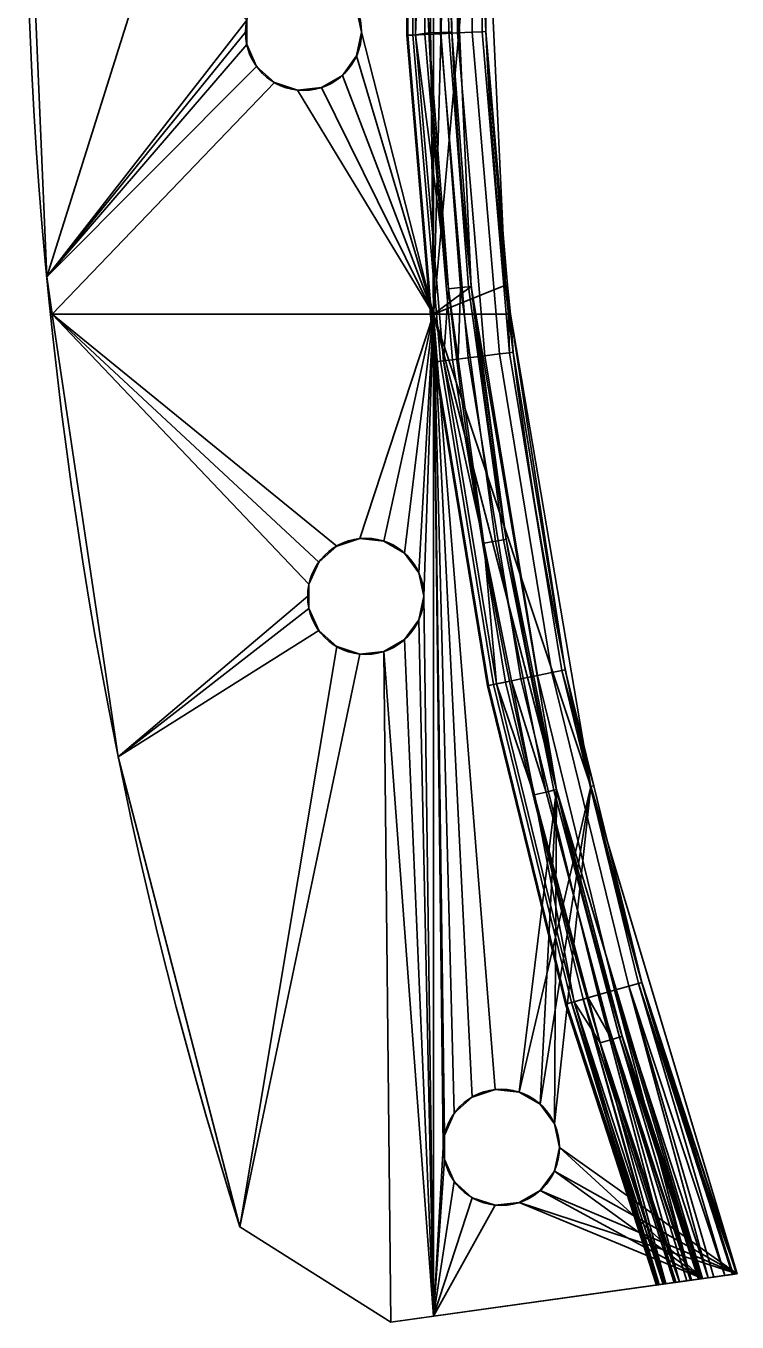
# Model space of a CAD drawing. Header units: millimetres. Extents: x 0 to 285, y 0 to 154.
# Drawn here: x 254 to 285.2, y 40.7 to 97.5 of the extents above; entities that cross this region are included whole.
import ezdxf

# ---------------------------------------------------------------- set-up
doc = ezdxf.new("R2010")
doc.units = ezdxf.units.MM
doc.layers.add('1', color=7, linetype='Continuous', true_color=0xffffff)

# ---------------------------------------------------------------- blocks, each defined once
blk = doc.blocks.new('UG_SURFACE_001')
at = {"layer": '1', "color": 252, "linetype": 'Continuous', "lineweight": 35}
for points in [[(268.501461, 98.303989, 7), (268.721938, 97.266816, 7), (271.880835, 84.888816, 7), (271.880835, 144.717857, 7)], [(271.26801, 144.364044, 5.5), (271.880835, 144.717857, 5.5), (271.880835, 84.888816, 5.5)], [(274.005413, 108.459912, 5.5), (271.880835, 84.888816, 5.5), (271.880835, 144.717857, 5.5)], [(272.505671, 108.487934, 7), (271.880835, 144.717857, 7), (271.880835, 84.888816, 7)], [(271.26801, 144.364044, 5.5), (271.880835, 84.888816, 5.5), (268.721938, 97.266816, 5.5), (268.501461, 98.303989, 5.5)], [(265.424281, 119.959414, 7), (264.636278, 120.668925, 7), (253.995508, 107.806511, 7), (254.89682, 86.527005, 7)], [(263.677657, 97.796991, 7), (266.432732, 119.631745, 7), (265.424281, 119.959414, 7), (254.89682, 86.527005, 7)], [(270.968407, 97.146563, 24.708904), (270.861983, 111.519516, 24.708904), (270.596445, 111.52786, 24.016634), (270.703018, 97.134285, 24.016634)], [(270.703018, 97.134285, 24.016634), (270.596445, 111.52786, 24.016634), (270.641267, 111.526452, 23.276495), (270.747811, 97.136356, 23.276495)], [(270.747811, 97.136356, 23.276495), (270.641267, 111.526452, 23.276495), (270.988405, 111.515544, 22.621365), (271.094739, 97.152404, 22.621365)], [(271.496326, 97.170979, 25.22902), (271.390229, 111.502923, 25.22902), (270.861983, 111.519516, 24.708904), (270.968407, 97.146563, 24.708904)], [(271.094739, 97.152404, 22.621365), (270.988405, 111.515544, 22.621365), (271.505803, 108.503111, 22.168862)], [(272.192001, 97.20315, 25.483605), (272.086293, 111.481048, 25.483605), (271.390229, 111.502923, 25.22902), (271.496326, 97.170979, 25.22902)], [(272.930533, 97.237304, 25.42695), (272.825271, 111.457832, 25.42695), (272.086293, 111.481048, 25.483605), (272.192001, 97.20315, 25.483605)], [(273.579359, 97.267315, 25.069229), (273.474455, 111.43744, 25.069229), (272.825271, 111.457832, 25.42695), (272.930533, 97.237304, 25.42695)], [(274.021953, 97.287782, 24.474666), (273.917288, 111.423522, 24.474666), (273.474455, 111.43744, 25.069229), (273.579359, 97.267315, 25.069229)], [(273.917288, 111.423522, 24.474666), (274.021953, 97.287782, 24.474666), (274.178863, 97.295038, 23.75), (274.096221, 108.460583, 23.75)], [(271.505803, 108.503111, 22.168862), (271.678805, 97.238667, 22.168862), (271.094739, 97.152404, 22.621365)], [(272.206426, 97.262897, 21.78305), (271.678805, 97.238667, 22.168862), (271.505803, 108.503111, 22.168862), (272.0339, 108.495094, 21.78305)], [(271.880835, 84.888816, 7), (273.533285, 86.112544, 7), (272.505671, 108.487934, 7)], [(271.880835, 84.888816, 5.5), (274.005413, 108.459912, 5.5), (275.036663, 86.161815, 5.5)], [(272.555649, 97.278938, 21.230265), (272.206426, 97.262897, 21.78305), (272.0339, 108.495094, 21.78305), (272.383451, 108.489789, 21.230265)], [(272.677749, 97.284541, 20.587722), (272.555649, 97.278938, 21.230265), (272.383451, 108.489789, 21.230265), (272.505671, 108.487934, 20.587722)], [(272.677749, 97.284541, 20.587722), (272.505671, 108.487934, 7), (273.533285, 86.112544, 7)], [(272.677749, 97.284541, 20.587722), (272.505671, 108.487934, 20.587722), (272.505671, 108.487934, 7)], [(274.005413, 108.459912, 5.5), (274.096221, 108.460583, 23.75), (274.178863, 97.295038, 23.75)], [(275.036663, 86.161815, 5.5), (274.005413, 108.459912, 5.5), (274.178863, 97.295038, 23.75)], [(254.89682, 86.527005, 5.5), (253.995508, 107.806511, 5.5), (263.677657, 97.796991, 5.5), (263.677657, 96.73664, 5.5)], [(253.995508, 107.806511, 7), (253.995508, 107.806511, 5.5), (254.89682, 86.527005, 5.5), (254.89682, 86.527005, 7)], [(268.501461, 98.303989, 7), (268.501461, 98.303989, 5.5), (268.721938, 97.266816, 5.5), (268.721938, 97.266816, 7)], [(254.89682, 86.527005, 7), (263.621926, 97.266816, 7), (263.677657, 97.796991, 7)], [(263.677657, 97.796991, 5.5), (263.677657, 97.796991, 7), (263.621926, 97.266816, 7)], [(263.621926, 97.266816, 7), (263.677657, 96.73664, 5.5), (263.677657, 97.796991, 5.5)], [(273.533285, 86.112544, 20.587722), (273.411751, 86.099491, 21.230265), (272.555649, 97.278938, 21.230265), (272.677749, 97.284541, 20.587722)], [(273.533285, 86.112544, 7), (273.533285, 86.112544, 20.587722), (272.677749, 97.284541, 20.587722)], [(275.22245, 83.20272, 24.474666), (274.021953, 97.287782, 24.474666), (273.579359, 97.267315, 25.069229), (274.782777, 83.147988, 25.069229)], [(275.127113, 86.169526, 23.75), (274.178863, 97.295038, 23.75), (274.021953, 97.287782, 24.474666), (275.22245, 83.20272, 24.474666)], [(274.178863, 97.295038, 23.75), (275.127113, 86.169526, 23.75), (275.036663, 86.161815, 5.5)], [(254.89682, 86.527005, 7), (263.677657, 96.73664, 7), (263.621926, 97.266816, 7)], [(263.677657, 96.73664, 5.5), (264.108926, 95.76796, 5.5), (254.89682, 86.527005, 5.5)], [(254.89682, 86.527005, 7), (264.108926, 95.76796, 7), (263.677657, 96.73664, 7)], [(263.621926, 97.266816, 7), (263.677657, 96.73664, 7), (263.677657, 96.73664, 5.5)], [(264.108926, 95.76796, 7), (264.108926, 95.76796, 5.5), (263.677657, 96.73664, 5.5), (263.677657, 96.73664, 7)], [(268.501461, 96.229635, 5.5), (268.721938, 97.266816, 5.5), (271.880835, 84.888816, 5.5)], [(268.721938, 97.266816, 7), (268.721938, 97.266816, 5.5), (268.501461, 96.229635, 5.5), (268.501461, 96.229635, 7)], [(271.880835, 84.888816, 7), (268.721938, 97.266816, 7), (268.501461, 96.229635, 7)], [(272.189051, 82.825132, 24.708904), (270.968407, 97.146563, 24.708904), (270.703018, 97.134285, 24.016634), (271.92542, 82.792319, 24.016634)], [(271.92542, 82.792319, 24.016634), (270.703018, 97.134285, 24.016634), (270.747811, 97.136356, 23.276495), (271.969914, 82.797855, 23.276495)], [(271.969914, 82.797855, 23.276495), (270.747811, 97.136356, 23.276495), (271.094739, 97.152404, 22.621365), (272.314548, 82.840756, 22.621365)], [(272.713482, 82.890414, 25.22902), (271.496326, 97.170979, 25.22902), (270.968407, 97.146563, 24.708904), (272.189051, 82.825132, 24.708904)], [(271.094739, 97.152404, 22.621365), (271.678805, 97.238667, 22.168862), (272.53902, 86.005785, 22.168862)], [(272.53902, 86.005785, 22.168862), (272.314548, 82.840756, 22.621365), (271.094739, 97.152404, 22.621365)], [(273.404568, 82.976438, 25.483605), (272.192001, 97.20315, 25.483605), (271.496326, 97.170979, 25.22902), (272.713482, 82.890414, 25.22902)], [(273.064137, 86.062171, 21.78305), (272.53902, 86.005785, 22.168862), (271.678805, 97.238667, 22.168862), (272.206426, 97.262897, 21.78305)], [(274.138242, 83.06776, 25.42695), (272.930533, 97.237304, 25.42695), (272.192001, 97.20315, 25.483605), (273.404568, 82.976438, 25.483605)], [(273.411751, 86.099491, 21.230265), (273.064137, 86.062171, 21.78305), (272.206426, 97.262897, 21.78305), (272.555649, 97.278938, 21.230265)], [(274.782777, 83.147988, 25.069229), (273.579359, 97.267315, 25.069229), (272.930533, 97.237304, 25.42695), (274.138242, 83.06776, 25.42695)], [(271.880835, 84.888816, 5.5), (267.878205, 95.371798, 5.5), (268.501461, 96.229635, 5.5)], [(268.501461, 96.229635, 7), (268.501461, 96.229635, 5.5), (267.878205, 95.371798, 5.5), (267.878205, 95.371798, 7)], [(268.501461, 96.229635, 7), (267.878205, 95.371798, 7), (271.880835, 84.888816, 7)], [(255.140752, 84.888816, 5.5), (254.89682, 86.527005, 5.5), (264.108926, 95.76796, 5.5), (264.896929, 95.058449, 5.5)], [(264.896929, 95.058449, 7), (264.108926, 95.76796, 7), (254.89682, 86.527005, 7), (255.140752, 84.888816, 7)], [(264.896929, 95.058449, 7), (264.896929, 95.058449, 5.5), (264.108926, 95.76796, 5.5), (264.108926, 95.76796, 7)], [(264.896929, 95.058449, 5.5), (265.90538, 94.73078, 5.5), (271.880835, 84.888816, 5.5), (255.140752, 84.888816, 5.5)], [(255.140752, 84.888816, 7), (271.880835, 84.888816, 7), (265.90538, 94.73078, 7), (264.896929, 95.058449, 7)], [(265.90538, 94.73078, 7), (265.90538, 94.73078, 5.5), (264.896929, 95.058449, 5.5), (264.896929, 95.058449, 7)], [(271.880835, 84.888816, 5.5), (266.959935, 94.841622, 5.5), (267.878205, 95.371798, 5.5)], [(267.878205, 95.371798, 7), (267.878205, 95.371798, 5.5), (266.959935, 94.841622, 5.5), (266.959935, 94.841622, 7)], [(267.878205, 95.371798, 7), (266.959935, 94.841622, 7), (271.880835, 84.888816, 7)], [(265.90538, 94.73078, 5.5), (266.959935, 94.841622, 5.5), (271.880835, 84.888816, 5.5)], [(266.959935, 94.841622, 7), (266.959935, 94.841622, 5.5), (265.90538, 94.73078, 5.5), (265.90538, 94.73078, 7)], [(271.880835, 84.888816, 7), (266.959935, 94.841622, 7), (265.90538, 94.73078, 7)], [(255.140752, 84.888816, 7), (254.89682, 86.527005, 7), (254.89682, 86.527005, 5.5), (255.140752, 84.888816, 5.5)], [(275.036663, 86.161815, 5.5), (275.253803, 84.888816, 5.5), (271.880835, 84.888816, 5.5)], [(271.880835, 84.888816, 7), (273.740888, 84.888816, 7), (273.533285, 86.112544, 7)], [(272.53902, 86.005785, 22.168862), (272.96561, 82.922749, 22.168862), (272.314548, 82.840756, 22.621365)], [(272.96561, 82.922749, 22.168862), (272.53902, 86.005785, 22.168862), (273.064137, 86.062171, 21.78305)], [(273.064137, 86.062171, 21.78305), (274.603903, 74.934669, 21.78305), (274.083167, 74.846342, 22.168862), (272.96561, 82.922749, 22.168862)], [(274.948597, 74.993141, 21.230265), (274.603903, 74.934669, 21.78305), (273.064137, 86.062171, 21.78305), (273.411751, 86.099491, 21.230265)], [(275.069088, 75.013585, 20.587722), (274.948597, 74.993141, 21.230265), (273.411751, 86.099491, 21.230265), (273.533285, 86.112544, 20.587722)], [(273.533285, 86.112544, 20.587722), (273.533285, 86.112544, 7), (273.740888, 84.888816, 7)], [(275.069088, 75.013585, 20.587722), (273.533285, 86.112544, 20.587722), (273.740888, 84.888816, 7)], [(275.253803, 84.888816, 5.5), (275.036663, 86.161815, 5.5), (275.127113, 86.169526, 23.75)], [(275.22245, 83.20272, 24.474666), (275.378317, 83.222121, 23.75), (275.127113, 86.169526, 23.75)], [(275.253803, 84.888816, 5.5), (275.127113, 86.169526, 23.75), (275.378317, 83.222121, 23.75)], [(255.140752, 84.888816, 5.5), (271.880835, 84.888816, 5.5), (268.639743, 75.046845, 5.5), (267.631292, 74.719183, 5.5)], [(267.631292, 74.719183, 5.5), (266.843319, 74.009672, 5.5), (255.140752, 84.888816, 5.5)], [(258.033693, 65.460689, 5.5), (255.140752, 84.888816, 5.5), (266.41202, 73.040992, 5.5), (266.41202, 71.98064, 5.5)], [(266.843319, 74.009672, 5.5), (266.41202, 73.040992, 5.5), (255.140752, 84.888816, 5.5)], [(255.140752, 84.888816, 5.5), (258.033693, 65.460689, 5.5), (258.033693, 65.460689, 7), (255.140752, 84.888816, 7)], [(266.356289, 72.510816, 7), (266.41202, 73.040992, 7), (255.140752, 84.888816, 7), (258.033693, 65.460689, 7)], [(255.140752, 84.888816, 7), (266.843319, 74.009672, 7), (267.631292, 74.719183, 7)], [(266.41202, 73.040992, 7), (266.843319, 74.009672, 7), (255.140752, 84.888816, 7)], [(267.631292, 74.719183, 7), (268.639743, 75.046845, 7), (271.880835, 84.888816, 7), (255.140752, 84.888816, 7)], [(271.880835, 84.888816, 5.5), (269.694299, 74.93601, 5.5), (268.639743, 75.046845, 5.5)], [(268.639743, 75.046845, 7), (269.694299, 74.93601, 7), (271.880835, 84.888816, 7)], [(270.612568, 74.405834, 5.5), (269.694299, 74.93601, 5.5), (271.880835, 84.888816, 5.5)], [(271.880835, 84.888816, 7), (269.694299, 74.93601, 7), (270.612568, 74.405834, 7)], [(271.235853, 73.547997, 5.5), (270.612568, 74.405834, 5.5), (271.880835, 84.888816, 5.5)], [(271.880835, 84.888816, 7), (270.612568, 74.405834, 7), (271.235853, 73.547997, 7)], [(271.880835, 84.888816, 5.5), (271.456301, 72.510816, 5.5), (271.235853, 73.547997, 5.5)], [(271.235853, 73.547997, 7), (271.456301, 72.510816, 7), (271.880835, 84.888816, 7)], [(271.456301, 72.510816, 5.5), (271.880835, 84.888816, 5.5), (271.880835, 40.920105, 5.5)], [(271.880835, 40.920105, 7), (271.880835, 84.888816, 7), (271.456301, 72.510816, 7)], [(271.880835, 84.888816, 5.5), (273.580402, 50.533555, 5.5), (272.792399, 49.824044, 5.5)], [(271.880835, 84.888816, 5.5), (274.588853, 50.861225, 5.5), (273.580402, 50.533555, 5.5)], [(271.880835, 84.888816, 5.5), (275.253803, 84.888816, 5.5), (278.789818, 64.157665, 5.5)], [(278.789818, 64.157665, 5.5), (275.643378, 50.750386, 5.5), (274.588853, 50.861225, 5.5), (271.880835, 84.888816, 5.5)], [(271.880835, 40.920105, 5.5), (271.880835, 84.888816, 5.5), (272.3611, 48.855368, 5.5), (272.3611, 47.795016, 5.5)], [(272.792399, 49.824044, 5.5), (272.3611, 48.855368, 5.5), (271.880835, 84.888816, 5.5)], [(271.880835, 84.888816, 7), (271.880835, 40.920105, 7), (272.305399, 48.325192, 7)], [(272.305399, 48.325192, 7), (272.3611, 48.855368, 7), (271.880835, 84.888816, 7)], [(272.3611, 48.855368, 7), (272.792399, 49.824044, 7), (271.880835, 84.888816, 7)], [(272.792399, 49.824044, 7), (273.580402, 50.533555, 7), (271.880835, 84.888816, 7)], [(271.880835, 84.888816, 7), (274.588853, 50.861225, 7), (275.643378, 50.750386, 7), (277.279437, 64.029053, 7)], [(273.580402, 50.533555, 7), (274.588853, 50.861225, 7), (271.880835, 84.888816, 7)], [(277.279437, 64.029053, 7), (273.740888, 84.888816, 7), (271.880835, 84.888816, 7)], [(275.069088, 75.013585, 20.587722), (273.740888, 84.888816, 7), (277.279437, 64.029053, 7)], [(275.253803, 84.888816, 5.5), (275.378317, 83.222121, 23.75), (277.665466, 69.284596, 23.75)], [(277.665466, 69.284596, 23.75), (278.789818, 64.157665, 5.5), (275.253803, 84.888816, 5.5)], [(276.441097, 69.034539, 25.42695), (274.138242, 83.06776, 25.42695), (273.404568, 82.976438, 25.483605), (275.716722, 68.886593, 25.483605)], [(277.077466, 69.164507, 25.069229), (274.782777, 83.147988, 25.069229), (274.138242, 83.06776, 25.42695), (276.441097, 69.034539, 25.42695)], [(277.511567, 69.253162, 24.474666), (275.22245, 83.20272, 24.474666), (274.782777, 83.147988, 25.069229), (277.077466, 69.164507, 25.069229)], [(277.665466, 69.284596, 23.75), (275.378317, 83.222121, 23.75), (275.22245, 83.20272, 24.474666), (277.511567, 69.253162, 24.474666)], [(274.516582, 68.641491, 24.708904), (272.189051, 82.825132, 24.708904), (271.92542, 82.792319, 24.016634), (274.256289, 68.588331, 24.016634)], [(274.256289, 68.588331, 24.016634), (271.92542, 82.792319, 24.016634), (271.969914, 82.797855, 23.276495), (274.300218, 68.597302, 23.276495)], [(274.300218, 68.597302, 23.276495), (271.969914, 82.797855, 23.276495), (272.314548, 82.840756, 22.621365), (274.640501, 68.666801, 22.621365)], [(275.034368, 68.747237, 25.22902), (272.713482, 82.890414, 25.22902), (272.189051, 82.825132, 24.708904), (274.516582, 68.641491, 24.708904)], [(272.314548, 82.840756, 22.621365), (272.96561, 82.922749, 22.168862), (274.083167, 74.846342, 22.168862)], [(274.083167, 74.846342, 22.168862), (274.640501, 68.666801, 22.621365), (272.314548, 82.840756, 22.621365)], [(275.716722, 68.886593, 25.483605), (273.404568, 82.976438, 25.483605), (272.713482, 82.890414, 25.22902), (275.034368, 68.747237, 25.22902)], [(266.843319, 74.009672, 7), (266.843319, 74.009672, 5.5), (267.631292, 74.719183, 5.5), (267.631292, 74.719183, 7)], [(267.631292, 74.719183, 7), (267.631292, 74.719183, 5.5), (268.639743, 75.046845, 5.5), (268.639743, 75.046845, 7)], [(268.639743, 75.046845, 7), (268.639743, 75.046845, 5.5), (269.694299, 74.93601, 5.5), (269.694299, 74.93601, 7)], [(269.694299, 74.93601, 7), (269.694299, 74.93601, 5.5), (270.612568, 74.405834, 5.5), (270.612568, 74.405834, 7)], [(275.299609, 68.801157, 22.168862), (274.083167, 74.846342, 22.168862), (274.603903, 74.934669, 21.78305), (276.819915, 63.921891, 21.78305)], [(274.083167, 74.846342, 22.168862), (275.299609, 68.801157, 22.168862), (274.640501, 68.666801, 22.621365)], [(277.160376, 64.001292, 21.230265), (276.819915, 63.921891, 21.78305), (274.603903, 74.934669, 21.78305), (274.948597, 74.993141, 21.230265)], [(277.279437, 64.029053, 20.587722), (277.160376, 64.001292, 21.230265), (274.948597, 74.993141, 21.230265), (275.069088, 75.013585, 20.587722)], [(277.279437, 64.029053, 7), (277.279437, 64.029053, 20.587722), (275.069088, 75.013585, 20.587722)], [(266.41202, 73.040992, 7), (266.41202, 73.040992, 5.5), (266.843319, 74.009672, 5.5), (266.843319, 74.009672, 7)], [(270.612568, 74.405834, 7), (270.612568, 74.405834, 5.5), (271.235853, 73.547997, 5.5), (271.235853, 73.547997, 7)], [(271.235853, 73.547997, 7), (271.235853, 73.547997, 5.5), (271.456301, 72.510816, 5.5), (271.456301, 72.510816, 7)], [(266.41202, 73.040992, 5.5), (266.41202, 73.040992, 7), (266.356289, 72.510816, 7)], [(266.356289, 72.510816, 7), (266.41202, 71.98064, 5.5), (266.41202, 73.040992, 5.5)], [(258.033693, 65.460689, 7), (266.41202, 71.98064, 7), (266.356289, 72.510816, 7)], [(266.356289, 72.510816, 7), (266.41202, 71.98064, 7), (266.41202, 71.98064, 5.5)], [(271.880835, 40.920105, 5.5), (271.235853, 71.473636, 5.5), (271.456301, 72.510816, 5.5)], [(271.456301, 72.510816, 7), (271.456301, 72.510816, 5.5), (271.235853, 71.473636, 5.5), (271.235853, 71.473636, 7)], [(271.456301, 72.510816, 7), (271.235853, 71.473636, 7), (271.880835, 40.920105, 7)], [(258.033693, 65.460689, 5.5), (266.41202, 71.98064, 5.5), (266.843319, 71.011968, 5.5)], [(258.033693, 65.460689, 7), (266.843319, 71.011968, 7), (266.41202, 71.98064, 7)], [(266.843319, 71.011968, 7), (266.843319, 71.011968, 5.5), (266.41202, 71.98064, 5.5), (266.41202, 71.98064, 7)], [(271.880835, 40.920105, 5.5), (270.612568, 70.615798, 5.5), (271.235853, 71.473636, 5.5)], [(271.235853, 71.473636, 7), (271.235853, 71.473636, 5.5), (270.612568, 70.615798, 5.5), (270.612568, 70.615798, 7)], [(271.235853, 71.473636, 7), (270.612568, 70.615798, 7), (271.880835, 40.920105, 7)], [(266.843319, 71.011968, 5.5), (267.631292, 70.302449, 5.5), (263.371229, 44.841755, 5.5), (258.033693, 65.460689, 5.5)], [(258.033693, 65.460689, 7), (263.371229, 44.841755, 7), (267.631292, 70.302449, 7), (266.843319, 71.011968, 7)], [(267.631292, 70.302449, 7), (267.631292, 70.302449, 5.5), (266.843319, 71.011968, 5.5), (266.843319, 71.011968, 7)], [(271.880835, 40.920105, 5.5), (269.694299, 70.085622, 5.5), (270.612568, 70.615798, 5.5)], [(270.612568, 70.615798, 7), (270.612568, 70.615798, 5.5), (269.694299, 70.085622, 5.5), (269.694299, 70.085622, 7)], [(270.612568, 70.615798, 7), (269.694299, 70.085622, 7), (271.880835, 40.920105, 7)], [(267.631292, 70.302449, 5.5), (268.639743, 69.974788, 5.5), (263.371229, 44.841755, 5.5)], [(263.371229, 44.841755, 7), (268.639743, 69.974788, 7), (267.631292, 70.302449, 7)], [(269.999117, 40.657718, 5.5), (263.371229, 44.841755, 5.5), (268.639743, 69.974788, 5.5), (269.694299, 70.085622, 5.5)], [(269.694299, 70.085622, 7), (268.639743, 69.974788, 7), (263.371229, 44.841755, 7), (269.999117, 40.657718, 7)], [(268.639743, 69.974788, 7), (268.639743, 69.974788, 5.5), (267.631292, 70.302449, 5.5), (267.631292, 70.302449, 7)], [(269.694299, 70.085622, 7), (269.694299, 70.085622, 5.5), (268.639743, 69.974788, 5.5), (268.639743, 69.974788, 7)], [(269.694299, 70.085622, 5.5), (271.880835, 40.920105, 5.5), (269.999117, 40.657718, 5.5)], [(269.999117, 40.657718, 7), (271.880835, 40.920105, 7), (269.694299, 70.085622, 7)], [(279.114485, 55.018477, 25.483605), (275.716722, 68.886593, 25.483605), (275.034368, 68.747237, 25.22902), (278.445005, 54.826628, 25.22902)], [(279.825211, 55.222146, 25.42695), (276.441097, 69.034539, 25.42695), (275.716722, 68.886593, 25.483605), (279.114485, 55.018477, 25.483605)], [(280.449599, 55.401068, 25.069229), (277.077466, 69.164507, 25.069229), (276.441097, 69.034539, 25.42695), (279.825211, 55.222146, 25.42695)], [(280.875504, 55.523124, 24.474666), (277.511567, 69.253162, 24.474666), (277.077466, 69.164507, 25.069229), (280.449599, 55.401068, 25.069229)], [(278.914154, 64.18813, 23.75), (277.665466, 69.284596, 23.75), (277.511567, 69.253162, 24.474666)], [(277.511567, 69.253162, 24.474666), (280.875504, 55.523124, 24.474666), (281.026542, 55.566397, 23.75), (278.914154, 64.18813, 23.75)], [(277.665466, 69.284596, 23.75), (278.914154, 64.18813, 23.75), (278.789818, 64.157665, 5.5)], [(277.936995, 54.681044, 24.708904), (274.516582, 68.641491, 24.708904), (274.256289, 68.588331, 24.016634), (277.681589, 54.607857, 24.016634)], [(277.681589, 54.607857, 24.016634), (274.256289, 68.588331, 24.016634), (274.300218, 68.597302, 23.276495), (277.724713, 54.620214, 23.276495)], [(277.724713, 54.620214, 23.276495), (274.300218, 68.597302, 23.276495), (274.640501, 68.666801, 22.621365), (278.058559, 54.715887, 22.621365)], [(278.445005, 54.826628, 25.22902), (275.034368, 68.747237, 25.22902), (274.516582, 68.641491, 24.708904), (277.936995, 54.681044, 24.708904)], [(274.640501, 68.666801, 22.621365), (275.299609, 68.801157, 22.168862), (276.305556, 63.801944, 22.168862)], [(278.058559, 54.715887, 22.621365), (274.640501, 68.666801, 22.621365), (276.305556, 63.801944, 22.168862)], [(276.819915, 63.921891, 21.78305), (276.305556, 63.801944, 22.168862), (275.299609, 68.801157, 22.168862)], [(258.033693, 65.460689, 7), (258.033693, 65.460689, 5.5), (263.371229, 44.841755, 5.5), (263.371229, 44.841755, 7)], [(276.561677, 50.22021, 5.5), (275.643378, 50.750386, 5.5), (278.789818, 64.157665, 5.5)], [(277.279437, 64.029053, 7), (275.643378, 50.750386, 7), (276.561677, 50.22021, 7)], [(278.672665, 54.890834, 22.168862), (276.305556, 63.801944, 22.168862), (276.819915, 63.921891, 21.78305), (279.703945, 53.064894, 21.78305)], [(276.305556, 63.801944, 22.168862), (278.672665, 54.890834, 22.168862), (278.058559, 54.715887, 22.621365)], [(277.184933, 49.362373, 5.5), (276.561677, 50.22021, 5.5), (278.789818, 64.157665, 5.5)], [(277.279437, 64.029053, 7), (276.561677, 50.22021, 7), (277.184933, 49.362373, 7)], [(280.038923, 53.164925, 21.230265), (279.703945, 53.064894, 21.78305), (276.819915, 63.921891, 21.78305), (277.160376, 64.001292, 21.230265)], [(280.156046, 53.199898, 20.587722), (280.038923, 53.164925, 21.230265), (277.160376, 64.001292, 21.230265), (277.279437, 64.029053, 20.587722)], [(278.789818, 64.157665, 5.5), (285.208404, 42.77847, 5.5), (277.405381, 48.325192, 5.5), (277.184933, 49.362373, 5.5)], [(277.184933, 49.362373, 7), (277.405381, 48.325192, 7), (283.688247, 42.566501, 7), (277.279437, 64.029053, 7)], [(280.156046, 53.199898, 20.587722), (277.279437, 64.029053, 7), (283.688247, 42.566501, 7)], [(280.156046, 53.199898, 20.587722), (277.279437, 64.029053, 20.587722), (277.279437, 64.029053, 7)], [(278.789818, 64.157665, 5.5), (278.914154, 64.18813, 23.75), (281.026542, 55.566397, 23.75)], [(285.208404, 42.77847, 5.5), (278.789818, 64.157665, 5.5), (281.026542, 55.566397, 23.75)], [(279.825211, 55.222146, 25.42695), (279.114485, 55.018477, 25.483605), (283.194542, 42.497657, 25.461288)], [(280.449599, 55.401068, 25.069229), (279.825211, 55.222146, 25.42695), (283.935398, 42.600963, 25.40336)], [(283.194542, 42.497657, 25.461288), (283.606321, 42.555079, 25.491806), (279.825211, 55.222146, 25.42695)], [(283.606321, 42.555079, 25.491806), (283.935398, 42.600963, 25.40336), (279.825211, 55.222146, 25.42695)], [(280.875504, 55.523124, 24.474666), (280.449599, 55.401068, 25.069229), (284.6663, 42.702876, 25.009336)], [(283.935398, 42.600963, 25.40336), (284.182161, 42.63537, 25.33704), (280.449599, 55.401068, 25.069229)], [(284.182161, 42.63537, 25.33704), (284.6663, 42.702876, 25.009336), (280.449599, 55.401068, 25.069229)], [(281.026542, 55.566397, 23.75), (280.875504, 55.523124, 24.474666), (285.037965, 42.754702, 24.471123)], [(284.6663, 42.702876, 25.009336), (285.012662, 42.751174, 24.54916), (280.875504, 55.523124, 24.474666)], [(285.012662, 42.751174, 24.54916), (285.037965, 42.754702, 24.471123), (280.875504, 55.523124, 24.474666)], [(285.037965, 42.754702, 24.471123), (285.189748, 42.775866, 24.003234), (281.026542, 55.566397, 23.75)], [(285.189748, 42.775866, 24.003234), (285.208404, 42.77847, 23.75), (281.026542, 55.566397, 23.75)], [(281.026542, 55.566397, 23.75), (285.208404, 42.77847, 23.75), (285.208404, 42.77847, 5.5)], [(277.936995, 54.681044, 24.708904), (277.681589, 54.607857, 24.016634), (281.70681, 42.290211, 24.01367)], [(277.681589, 54.607857, 24.016634), (277.724713, 54.620214, 23.276495), (281.663835, 42.28422, 23.676276)], [(281.78364, 42.300925, 23.113519), (277.724713, 54.620214, 23.276495), (278.058559, 54.715887, 22.621365)], [(277.724713, 54.620214, 23.276495), (281.78364, 42.300925, 23.113519), (281.663835, 42.28422, 23.676276)], [(278.445005, 54.826628, 25.22902), (277.936995, 54.681044, 24.708904), (281.964034, 42.326078, 24.702983)], [(281.70681, 42.290211, 24.01367), (281.737477, 42.294487, 24.254424), (277.936995, 54.681044, 24.708904)], [(281.737477, 42.294487, 24.254424), (281.964034, 42.326078, 24.702983), (277.936995, 54.681044, 24.708904)], [(278.058559, 54.715887, 22.621365), (278.672665, 54.890834, 22.168862), (279.197842, 52.913778, 22.168862)], [(282.080173, 42.342272, 22.621395), (278.058559, 54.715887, 22.621365), (279.197842, 52.913778, 22.168862)], [(278.058559, 54.715887, 22.621365), (282.080173, 42.342272, 22.621395), (281.78364, 42.300925, 23.113519)], [(279.114485, 55.018477, 25.483605), (278.445005, 54.826628, 25.22902), (282.444239, 42.39304, 25.201272)], [(281.964034, 42.326078, 24.702983), (282.005429, 42.331852, 24.784956), (278.445005, 54.826628, 25.22902)], [(282.005429, 42.331852, 24.784956), (282.444239, 42.39304, 25.201272), (278.445005, 54.826628, 25.22902)], [(279.703945, 53.064894, 21.78305), (279.197842, 52.913778, 22.168862), (278.672665, 54.890834, 22.168862)], [(282.444239, 42.39304, 25.201272), (283.001989, 42.470809, 25.447018), (279.114485, 55.018477, 25.483605)], [(283.001989, 42.470809, 25.447018), (283.194542, 42.497657, 25.461288), (279.114485, 55.018477, 25.483605)], [(281.663835, 42.28422, 23.676276), (281.70681, 42.290211, 24.01367), (277.681589, 54.607857, 24.016634)], [(282.675117, 42.425234, 22.168862), (279.197842, 52.913778, 22.168862), (279.703945, 53.064894, 21.78305)], [(279.197842, 52.913778, 22.168862), (282.675117, 42.425234, 22.168862), (282.525867, 42.404421, 22.247575)], [(282.525867, 42.404421, 22.247575), (282.080352, 42.342298, 22.621095), (279.197842, 52.913778, 22.168862)], [(279.197842, 52.913778, 22.168862), (282.080352, 42.342298, 22.621095), (282.080173, 42.342272, 22.621395)], [(283.201873, 42.498682, 21.777201), (279.703945, 53.064894, 21.78305), (280.038923, 53.164925, 21.230265)], [(279.703945, 53.064894, 21.78305), (283.163071, 42.493269, 21.830915), (282.675117, 42.425234, 22.168862)], [(279.703945, 53.064894, 21.78305), (283.201873, 42.498682, 21.777201), (283.163071, 42.493269, 21.830915)], [(283.547968, 42.546943, 21.225594), (280.038923, 53.164925, 21.230265), (280.156046, 53.199898, 20.587722)], [(280.038923, 53.164925, 21.230265), (283.512354, 42.541973, 21.34761), (283.201873, 42.498682, 21.777201)], [(280.038923, 53.164925, 21.230265), (283.547968, 42.546943, 21.225594), (283.512354, 42.541973, 21.34761)], [(283.688247, 42.566501, 7), (283.688247, 42.566501, 20.587722), (280.156046, 53.199898, 20.587722)], [(280.156046, 53.199898, 20.587722), (283.677161, 42.564955, 20.783136), (283.547968, 42.546943, 21.225594)], [(280.156046, 53.199898, 20.587722), (283.688247, 42.566501, 20.587722), (283.677161, 42.564955, 20.783136)], [(273.580402, 50.533555, 7), (273.580402, 50.533555, 5.5), (274.588853, 50.861225, 5.5), (274.588853, 50.861225, 7)], [(274.588853, 50.861225, 7), (274.588853, 50.861225, 5.5), (275.643378, 50.750386, 5.5), (275.643378, 50.750386, 7)], [(275.643378, 50.750386, 7), (275.643378, 50.750386, 5.5), (276.561677, 50.22021, 5.5), (276.561677, 50.22021, 7)], [(272.792399, 49.824044, 7), (272.792399, 49.824044, 5.5), (273.580402, 50.533555, 5.5), (273.580402, 50.533555, 7)], [(276.561677, 50.22021, 7), (276.561677, 50.22021, 5.5), (277.184933, 49.362373, 5.5), (277.184933, 49.362373, 7)], [(272.3611, 48.855368, 7), (272.3611, 48.855368, 5.5), (272.792399, 49.824044, 5.5), (272.792399, 49.824044, 7)], [(277.184933, 49.362373, 7), (277.184933, 49.362373, 5.5), (277.405381, 48.325192, 5.5), (277.405381, 48.325192, 7)], [(272.3611, 48.855368, 5.5), (272.3611, 48.855368, 7), (272.305399, 48.325192, 7)], [(272.305399, 48.325192, 7), (272.3611, 47.795016, 5.5), (272.3611, 48.855368, 5.5)], [(271.880835, 40.920105, 7), (272.3611, 47.795016, 7), (272.305399, 48.325192, 7)], [(271.880835, 40.920105, 5.5), (272.3611, 47.795016, 5.5), (272.792399, 46.82634, 5.5)], [(271.880835, 40.920105, 7), (272.792399, 46.82634, 7), (272.3611, 47.795016, 7)], [(272.305399, 48.325192, 7), (272.3611, 47.795016, 7), (272.3611, 47.795016, 5.5)], [(272.792399, 46.82634, 7), (272.792399, 46.82634, 5.5), (272.3611, 47.795016, 5.5), (272.3611, 47.795016, 7)], [(277.405381, 48.325192, 7), (277.405381, 48.325192, 5.5), (277.184933, 47.288015, 5.5), (277.184933, 47.288015, 7)], [(277.184933, 47.288015, 5.5), (277.405381, 48.325192, 5.5), (285.208404, 42.77847, 5.5)], [(283.688247, 42.566501, 7), (277.405381, 48.325192, 7), (277.184933, 47.288015, 7)], [(277.184933, 47.288015, 7), (277.184933, 47.288015, 5.5), (276.561677, 46.430174, 5.5), (276.561677, 46.430174, 7)], [(285.208404, 42.77847, 5.5), (276.561677, 46.430174, 5.5), (277.184933, 47.288015, 5.5)], [(277.184933, 47.288015, 7), (276.561677, 46.430174, 7), (283.688247, 42.566501, 7)], [(272.792399, 46.82634, 5.5), (273.580402, 46.116829, 5.5), (271.880835, 40.920105, 5.5)], [(271.880835, 40.920105, 7), (273.580402, 46.116829, 7), (272.792399, 46.82634, 7)], [(273.580402, 46.116829, 7), (273.580402, 46.116829, 5.5), (272.792399, 46.82634, 5.5), (272.792399, 46.82634, 7)], [(273.580402, 46.116829, 5.5), (274.588853, 45.78916, 5.5), (271.880835, 40.920105, 5.5)], [(271.880835, 40.920105, 7), (274.588853, 45.78916, 7), (273.580402, 46.116829, 7)], [(274.588853, 45.78916, 7), (274.588853, 45.78916, 5.5), (273.580402, 46.116829, 5.5), (273.580402, 46.116829, 7)], [(276.561677, 46.430174, 7), (276.561677, 46.430174, 5.5), (275.643378, 45.899998, 5.5), (275.643378, 45.899998, 7)], [(285.208404, 42.77847, 5.5), (275.643378, 45.899998, 5.5), (276.561677, 46.430174, 5.5)], [(283.688247, 42.566501, 7), (276.561677, 46.430174, 7), (275.643378, 45.899998, 7)], [(274.588853, 45.78916, 5.5), (275.643378, 45.899998, 5.5), (285.208404, 42.77847, 5.5), (271.880835, 40.920105, 5.5)], [(275.643378, 45.899998, 7), (274.588853, 45.78916, 7), (271.880835, 40.920105, 7), (283.688247, 42.566501, 7)], [(275.643378, 45.899998, 7), (275.643378, 45.899998, 5.5), (274.588853, 45.78916, 5.5), (274.588853, 45.78916, 7)], [(263.371229, 44.841755, 7), (263.371229, 44.841755, 5.5), (269.999117, 40.657718, 5.5), (269.999117, 40.657718, 7)], [(271.880835, 40.920105, 5.5), (285.208404, 42.77847, 5.5), (283.688247, 42.566501, 7), (271.880835, 40.920105, 7)], [(284.6663, 42.702876, 25.009336), (282.080173, 42.342272, 22.621395), (282.080352, 42.342298, 22.621095), (282.525867, 42.404421, 22.247575)], [(282.080173, 42.342272, 22.621395), (284.6663, 42.702876, 25.009336), (284.182161, 42.63537, 25.33704), (283.935398, 42.600963, 25.40336)], [(282.525867, 42.404421, 22.247575), (282.675117, 42.425234, 22.168862), (284.6663, 42.702876, 25.009336)], [(282.675117, 42.425234, 22.168862), (283.163071, 42.493269, 21.830915), (285.189748, 42.775866, 24.003234), (285.037965, 42.754702, 24.471123)], [(285.037965, 42.754702, 24.471123), (285.012662, 42.751174, 24.54916), (284.6663, 42.702876, 25.009336), (282.675117, 42.425234, 22.168862)], [(285.208404, 42.77847, 23.75), (285.189748, 42.775866, 24.003234), (283.163071, 42.493269, 21.830915), (283.201873, 42.498682, 21.777201)], [(283.201873, 42.498682, 21.777201), (283.512354, 42.541973, 21.34761), (285.208404, 42.77847, 23.75)], [(285.208404, 42.77847, 23.75), (283.512354, 42.541973, 21.34761), (283.547968, 42.546943, 21.225594)], [(283.547968, 42.546943, 21.225594), (283.677161, 42.564955, 20.783136), (285.208404, 42.77847, 23.75)], [(285.208404, 42.77847, 23.75), (283.677161, 42.564955, 20.783136), (283.688247, 42.566501, 20.587722)], [(283.688247, 42.566501, 20.587722), (283.688247, 42.566501, 7), (285.208404, 42.77847, 5.5), (285.208404, 42.77847, 23.75)], [(283.194542, 42.497657, 25.461288), (281.70681, 42.290211, 24.01367), (281.663835, 42.28422, 23.676276), (281.78364, 42.300925, 23.113519)], [(281.964034, 42.326078, 24.702983), (281.737477, 42.294487, 24.254424), (281.70681, 42.290211, 24.01367), (283.194542, 42.497657, 25.461288)], [(281.78364, 42.300925, 23.113519), (282.080173, 42.342272, 22.621395), (283.194542, 42.497657, 25.461288)], [(281.964034, 42.326078, 24.702983), (283.194542, 42.497657, 25.461288), (283.001989, 42.470809, 25.447018)], [(283.001989, 42.470809, 25.447018), (282.444239, 42.39304, 25.201272), (282.005429, 42.331852, 24.784956), (281.964034, 42.326078, 24.702983)], [(282.080173, 42.342272, 22.621395), (283.935398, 42.600963, 25.40336), (283.606321, 42.555079, 25.491806), (283.194542, 42.497657, 25.461288)], [(271.880835, 40.920105, 7), (269.999117, 40.657718, 7), (269.999117, 40.657718, 5.5), (271.880835, 40.920105, 5.5)]]:
    blk.add_3dface(points, dxfattribs=at)

msp = doc.modelspace()

# ---------------------------------------------------------------- linework, layer by layer
at = {"layer": '1', "color": 252, "linetype": 'Continuous', "lineweight": 35}
for p, q in [((263.371, 44.842, 5.5), (263.371, 44.842, 7)), ((263.371, 44.842, 7), (269.999, 40.658, 7)), ((269.999, 40.658, 5.5), (263.371, 44.842, 5.5)), ((269.999, 40.658, 5.5), (285.208, 42.778, 5.5)), ((285.208, 42.778, 5.5), (285.208, 42.778, 23.75)), ((283.688, 42.566, 7), (269.999, 40.658, 7)), ((283.688, 42.566, 20.588), (283.688, 42.566, 7)), ((269.999, 40.658, 7), (269.999, 40.658, 5.5))]:
    msp.add_line(p, q, dxfattribs=at)
at = {"layer": '1', "color": 252, "linetype": 'Continuous', "lineweight": 35, "extrusion": (0, 0, -1)}
for centre in [(-266.172, 97.267, -7), (-268.906, 72.511, -7), (-274.855, 48.325, -7)]:
    msp.add_circle(centre, 2.55, dxfattribs=at)
at = {"layer": '1', "color": 252, "linetype": 'Continuous', "lineweight": 35}
for centre in [(266.172, 97.267, 5.5), (268.906, 72.511, 5.5), (274.855, 48.325, 5.5)]:
    msp.add_circle(centre, 2.55, dxfattribs=at)
for centre, radius, start, end in [((455.985, 105.703, 22.169), 184.5, 165.177, 200.05791), ((455.985, 105.703, 20.588), 183.5, 165.1341, 200.12497), ((455.985, 105.703, 7), 183.5, 165.1341, 200.12497), ((455.985, 105.703, 5.5), 182, 165.06886, 200.22697), ((455.985, 105.703, 23.75), 182, 165.06886, 200.22697), ((455.985, 105.703, 5.5), 202, 167.31541, 197.53534), ((455.985, 105.703, 7), 202, 167.31541, 197.53534)]:
    msp.add_arc(centre, radius, start, end, dxfattribs=at)
at = {"layer": '1', "color": 252, "linetype": 'Continuous', "lineweight": 35, "extrusion": (-0.138102, 0.990418, 3.35741e-15)}
msp.add_open_spline([(285.208, 42.778, 23.75), (285.208, 42.778, 24.376), (284.835, 42.726, 24.989), (283.735, 42.573, 25.582), (283.033, 42.475, 25.564), (281.965, 42.326, 24.908), (281.628, 42.279, 24.282), (281.702, 42.29, 23.017), (282.111, 42.347, 22.433), (282.675, 42.425, 22.169)], degree=3, knots=[0, 0, 0, 0, 0.25, 0.25, 0.5, 0.5, 0.75, 0.75, 1, 1, 1, 1], dxfattribs=at)
at = {"layer": '1', "color": 252, "linetype": 'Continuous', "lineweight": 35, "extrusion": (-0.138102, 0.990418, 0)}
msp.add_open_spline([(282.675, 42.425, 22.169), (283.276, 42.509, 21.888), (283.688, 42.566, 21.257), (283.688, 42.566, 20.588)], degree=3, dxfattribs=at)

# ---------------------------------------------------------------- block references
at = {"layer": '1', "color": 252, "linetype": 'Continuous', "lineweight": 35}
msp.add_blockref('UG_SURFACE_001', (0, 0), dxfattribs=at)

doc.saveas('drawing.dxf')
